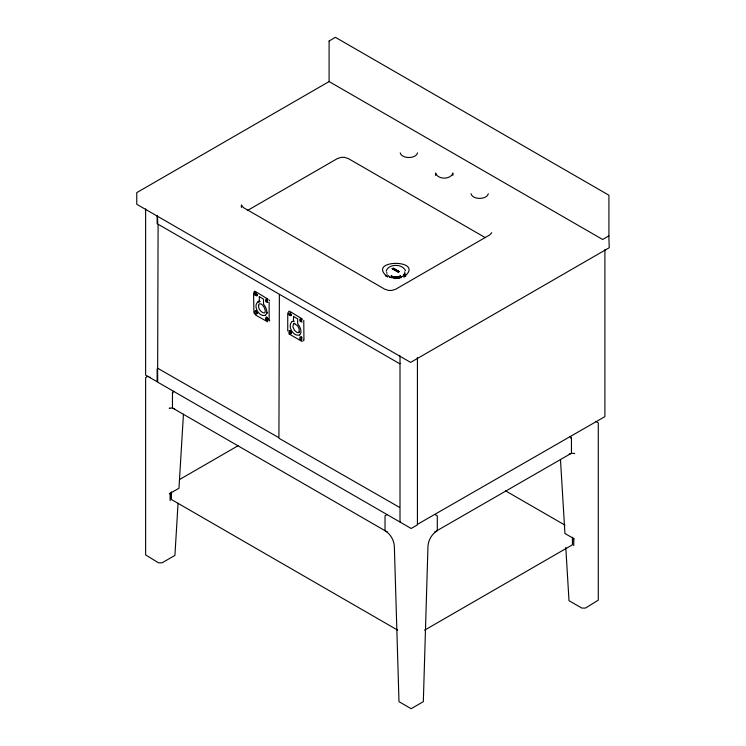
<?xml version="1.0" encoding="UTF-8"?>
<svg xmlns="http://www.w3.org/2000/svg" width="746" height="746" viewBox="0 0 746 746"><rect width="100%" height="100%" fill="white"/><g stroke="black" fill="none" stroke-linecap="round" stroke-linejoin="round"><path stroke-width="1.12" d="M329.294 81.454L136.76 192.617L136.76 204.283L410.617 362.397L609.24 247.719L608.839 235.82M145.629 208.927L145.629 375.182L156.874 381.57M171.412 499.158L171.412 493.927M269.157 302.167L269.157 320.23M400.005 355.786L400.005 522.041L411.158 528.485L417.434 524.858L417.434 357.437M572.499 544.421L572.499 539.19M573.786 545.634L573.786 538.92M573.786 539.116L573.786 538.258M386.176 271.208C388.274 263.534 402.532 263.525 405.442 270.667M386.754 272.877L386.782 272.365M404.864 273.39L404.714 271.852M178.061 503.289L174.909 555.416L162.078 562.81L158.46 562.801L145.629 554.893L145.629 377.597L148.016 376.217M183.451 414.17L178.965 488.248L170.125 493.358M257.1 294.446C256.857 298.67 255.309 293.057 256.13 293.094M268.14 319.885L268.066 318.868L267.945 319.372M288.721 313.208C288.488 313.907 289.625 316.472 290.157 315.082M387.78 277.018C364.738 258.843 426.908 258.843 403.866 277.018M257.295 295.257L255.813 292.786L256.447 293.057M257.37 312.751L257.286 313.423L255.813 310.877L256.447 311.147M268.346 319.008L268.252 319.754L266.779 317.209L267.413 317.479M291.555 314.392L291.481 315.073L290.007 312.527L290.632 312.798M267.45 312.22L267.115 313.441M269.698 320.276L269.371 321.032M288.488 312.052L289.103 311.054M303.883 340.017L303.557 340.773M392.965 269.222L394.065 268.448M392.965 269.092L394.065 268.588M299.5 331.672L299.174 332.324L299.174 328.949L297.663 325.927L294.027 323.41L294.856 323.456L293.635 323.68L292.814 326.571L294.456 330.366L297.206 332.585L298.745 332.539L299.547 331.588M255.971 295.341C254.461 296.983 253.799 290.931 256.316 293.253M266.937 301.673C264.196 302.811 266.135 297.029 266.984 299.556M266.937 319.764C264.196 320.911 266.135 315.129 266.984 317.647M289.914 333.667L290.157 333.173M301.123 321.414C299.873 323.065 298.792 317.526 301.123 319.12M301.123 339.505C299.873 341.155 298.792 335.616 301.123 337.211M288.795 331.056L289.607 330.59L290.604 331.168M291.173 332.781C292.609 332.362 288.581 337.08 290.185 330.926M299.733 335.075C302.428 332.129 300.312 326.711 297.701 323.932L297.701 318.934L293.365 316.323M404.892 273.885L403.614 275.171M405.292 274.323L404.08 275.572M404.267 274.071L403.222 274.976M267.954 302.233L266.956 302.41L267.031 299.379M302.139 321.974C299.668 322.347 302.354 317.824 301.151 319.316M302.139 340.064C299.78 340.027 302.382 333.928 301.477 339.71M291.789 321.899C287.238 326.319 293.262 336.744 299.37 335.019M402.234 276.579L402.849 276.207M158.096 224.732L157.648 368.235L278.314 437.389M247.355 210.559L337.425 158.553L341.23 157.359L344.372 157.341L348.298 158.553L485.208 237.601M254.75 291.201L254.134 291.555L255.813 291.723L268.084 299.258M254.918 291.313L253.556 293.178L253.929 312.919L255.813 315.185L267.618 321.815M259.179 296.582L263.515 299.193L263.515 304.2C266.117 306.97 268.234 312.387 265.548 315.334M259.347 296.88L259.263 301.869L260.093 301.384C251.346 302.578 258.256 317.665 265.175 315.278M259.17 301.03L257.864 301.785L259.179 301.589M279.368 294.754L278.92 438.247L399.586 507.401M256.065 311.138C255.831 310.681 256.204 316.658 257.174 313.003M157.565 368.291L157.742 381.365M255.719 313.926C253.976 313.544 254.265 309.487 256.316 311.343M150.254 377.336L149.815 377.084M267.096 317.516L266.956 320.5L267.702 320.51M293.542 316.621L293.448 321.61L294.288 321.125M292.05 321.526L293.365 321.33M172.466 393.086L173.156 392.89M396.117 270.332L396.602 269.782L395.641 270.611M396.331 271.003L395.361 270.341L397.338 271.591L396.368 270.957M174.648 408.724L171.515 407.959L169.267 408.36L169.715 408.109M179.879 479.342L238.067 445.744M400.266 363.358L399.66 363.712L157.136 223.688L157.136 215.519M387.118 514.6L385.02 515.803L385.02 530.686C390.372 533.931 393.907 539.955 394.345 546.175L398.989 701.669L411.158 708.7L423.327 701.669L427.971 546.175C428.409 539.964 431.943 533.922 437.296 530.686L437.296 515.803L435.198 514.6M400.266 521.491L399.66 521.846L157.126 381.821L157.126 368.944L157.826 368.645M424.586 630.174L572.499 544.785L572.499 537.176M405.768 276.085L404.052 276.841M400.863 277.232L401.59 276.934M394.298 269.698C396.685 268.681 392.06 269.437 393.972 269.735M399.781 275.796L400.481 275.544M400.9 276.524L395.828 277.288L391.939 276.859M400.341 276.337L395.818 276.98L391.305 276.337M401.423 277.615L395.576 278.183L389.701 277.419M399.203 278.342L394.121 278.538M397.18 277.876L398.513 277.726M302.214 341.547L288.767 333.779M169.314 493.712L171.608 493.712M267.282 301.878L267.115 299.556L267.823 300.218M267.245 317.675L267.282 319.969M391.165 275.544L391.864 275.796M390.055 276.934L390.783 277.232M301.673 319.157L300.974 318.859L302.009 319.959M267.413 299.388L266.854 299.146L267.32 299.556M290.632 330.888L290.007 330.618L291.481 333.164L291.313 331.56M301.673 337.248L300.974 336.95L302.009 338.05M392.135 268.719L392.974 268.532L392.135 268.746M387.211 276.626L385.272 275.74M595.895 421.481L598.283 422.861L598.283 600.157L585.451 608.074L581.833 608.074L569.002 600.679L565.785 547.405M571.445 438.35L570.755 438.154M574.196 453.372L574.644 453.624L572.406 453.223L569.263 453.988M157.742 223.231L157.481 216.07M289.998 311.464L302.289 318.99M505.508 490.821L565.002 525.165M573.786 538.621L564.946 533.511L560.46 459.433M434.676 532.001L571.445 453.242L571.445 437.548L570.056 436.541M417.34 524.401L604.903 416.622L604.903 249.621M397.702 630.165L171.412 499.512L171.412 491.912M387.342 532.029L172.466 407.978L172.466 392.284L173.855 391.268M388.797 276.207L389.412 276.579M290.604 313.068C289.7 311.446 290.39 318.551 291.369 314.644M387.808 275.349L388.284 275.787M288.814 332.259L289.103 332.837M386.932 273.894L387.127 274.397M269.371 300.069L269.586 300.666M303.771 320.407L303.93 339.551M491.726 232.659L489.758 234.906L395.688 289.224L391.883 290.418L388.731 290.436L384.815 289.224L243.345 207.547L241.387 204.945L241.387 207.435M488.304 193.736C486.858 199.937 472.47 199.937 471.024 193.736M452.897 175.45L452.897 172.988C450.91 179.842 437.613 179.842 435.627 172.988L435.627 175.45M417.499 152.855C416.054 159.057 401.665 159.057 400.22 152.855M301.477 319.325L301.477 321.619M290.511 314.141L290.511 315.288M290.511 331.084L290.511 333.378M287.742 312.919L287.742 331.01M170.125 492.994L170.125 500.734M329.098 41.021L329.098 81.556L602.637 239.485L608.913 235.857L608.913 195.228L335.364 37.3L329.098 41.021M393.562 269.147L394.755 269.008L393.562 269.147M395.035 270.155L396.275 269.595L395.035 270.155M398.998 271.516L398.159 271.348L398.998 271.516M258.629 305.245C257.491 310.439 265.091 315.157 265.194 311.856C265.781 307.082 259.515 300.75 258.629 305.245M399.157 271.572L398.103 272.197L399.157 271.637M397.478 270.649L398.308 271.04L397.478 270.649M394.904 269.493L394.252 269.968L395.557 270.127L394.904 269.493M398.019 271.423L397.385 271.777L398.411 271.805L398.019 271.423M393.375 268.187L392.834 268.504L393.375 268.187M395.492 269.409L395.044 269.67L395.492 269.409M397.031 270.742L396.648 271.19L397.767 271.236L397.031 270.742"/></g></svg>
